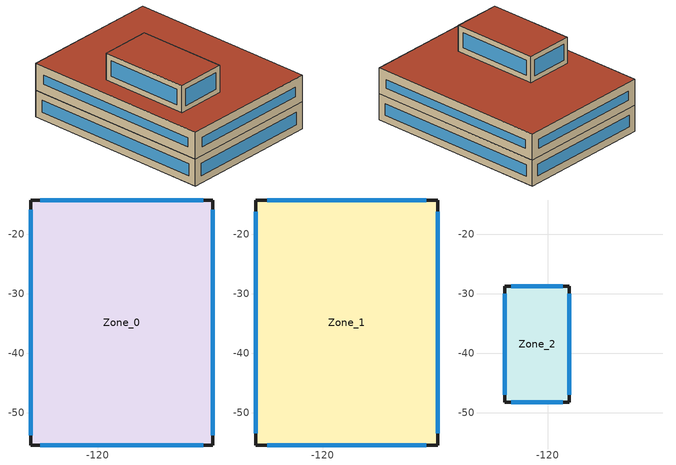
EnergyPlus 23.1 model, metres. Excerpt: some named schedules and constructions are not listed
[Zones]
Zone_0
 floor ground (Zone_0:f4UnderGroundSlabCF): -131.27,-55.39 -131.27,-14.26 -100.67,-14.26 -100.67,-55.39 z0
 wall outside (UVal_0.3_Mass): -131.27,-55.39 -100.67,-55.39 -100.67,-14.26 -131.27,-14.26 -131.27,-55.39 z0:5.9
 window (90.1-2019 Nonresidential CZ 0 Glazing (Operable)): -129.64,-55.39 -102.3,-55.39 / -102.3,-14.26 -129.64,-14.26 z1.63:4.27; -100.67,-53.73 -100.67,-15.93 / -131.27,-15.93 -131.27,-53.73 z1.67:4.23
Zone_1
 floor to Zone_0 (90.1-2019 Nonresidential CZ 7 Ground Wall (Mass)_FLIPPED): -131.27,-55.39 -131.27,-14.26 -100.67,-14.26 -100.67,-55.39 z5.9
 wall outside (UVal_0.3_Mass): -131.27,-55.39 -100.67,-55.39 -100.67,-14.26 -131.27,-14.26 -131.27,-55.39 z5.9:11.8
 window (90.1-2019 Nonresidential CZ 0 Glazing (Operable)): -129.33,-55.39 -102.6,-55.39 / -102.6,-14.26 -129.33,-14.26 z7.84:9.86; -100.67,-53.42 -100.67,-16.23 / -131.27,-16.23 -131.27,-53.42 z7.87:9.83
 roof outside (300mmInsulation 200mmConcrete): -131.27,-55.39 -100.67,-55.39 -100.67,-14.26 -131.27,-14.26 z11.8
Zone_2
 floor outside (90.1-2019 Nonresidential CZ 0 Exterior Floor (Mass)): -127.21,-48.25 -127.21,-28.77 -116.38,-28.77 -116.38,-48.25 z11.78
 wall outside (UVal_0.3_Mass): -127.21,-48.25 -116.38,-48.25 -116.38,-28.77 -127.21,-28.77 -127.21,-48.25 z11.78:17.68
 window (90.1-2019 Nonresidential CZ 0 Glazing (Operable)): -126.11,-48.25 -117.48,-48.25 / -117.48,-28.77 -126.11,-28.77 z12.88:16.58; -116.38,-46.99 -116.38,-30.03 / -127.21,-30.03 -127.21,-46.99 z13.03:16.42
 roof outside (300mmInsulation 200mmConcrete): -127.21,-48.25 -116.38,-48.25 -116.38,-28.77 -127.21,-28.77 z17.68
[Schedule:Week:Daily]
NatVentAvail_Zone_1_4: fd11865d-3bd8-435d-a2e8-1765500a9e45, 28a4f9f0-1a46-4b8b-93f2-b480c92e8ce4, a93661cd-2fb9-4109-b34b-4e3476c9e957, c38ea56b-9614-46f8-a831-a395b3b641b4, 1cfca8b5-4b6f-4b11-bb94-d61b9621b4e6, 3cd3f595-af17-4fff-b7c0-aa6d20c795ac, 28a4f9f0-1a46-4b8b-93f2-b480c92e8ce4, fd11865d-3bd8-435d-a2e8-1765500a9e45, fd11865d-3bd8-435d-a2e8-1765500a9e45, fd11865d-3bd8-435d-a2e8-1765500a9e45, fd11865d-3bd8-435d-a2e8-1765500a9e45, fd11865d-3bd8-435d-a2e8-1765500a9e45
NatVentAvail_Zone_1_5: 26272cb6-b92e-49cf-b601-bd978bf4ef41, 930b3a72-db9b-4187-9d96-273e8379e25d, 8c9c46fe-a944-44b5-8cf4-f0d4a688f55f, 78a19083-6528-4134-8cb5-9fe225b5cb5e, f9b64ed8-0625-40fc-9848-2d9d1a7965c4, da2365de-ac25-4610-ad2d-363e21e5944e, 22306fd6-067b-4ce5-81cc-308da46f5983, 26272cb6-b92e-49cf-b601-bd978bf4ef41, 26272cb6-b92e-49cf-b601-bd978bf4ef41, 26272cb6-b92e-49cf-b601-bd978bf4ef41, 26272cb6-b92e-49cf-b601-bd978bf4ef41, 26272cb6-b92e-49cf-b601-bd978bf4ef41
NatVentAvail_Zone_1_6: 72219151-b825-4d6e-954d-bab87f1d2791, 99ef524d-3116-4f7e-b5bb-eae5eb700e96, aa1fa943-50de-4bee-9900-74a190f37545, e1643da1-6339-42cd-9542-b456e367e570, d6855b95-5752-4c98-bf76-b9e285743da1, 88df2e80-26e2-4ece-be19-df9a0485588b, ad348314-7b37-48c9-9f8f-ea63ff8e2463, 72219151-b825-4d6e-954d-bab87f1d2791, 72219151-b825-4d6e-954d-bab87f1d2791, 72219151-b825-4d6e-954d-bab87f1d2791, 72219151-b825-4d6e-954d-bab87f1d2791, 72219151-b825-4d6e-954d-bab87f1d2791
NatVentAvail_Zone_1_7: d8090fb8-ed4d-4ea2-a88a-2f704fe30942, c091d457-b8c4-4777-b8c9-e8e83f65d128, 1150367a-0964-4e59-a8c6-212677fa9432, cab59c87-727b-498e-92eb-4029608cfb35, 7ff7d7dc-31ca-403b-b8ad-289c57969263, 45e3cbcd-74e0-42d1-a89e-bc3b0ca526df, ae287ab1-1b07-4477-8462-bfc35e070b72, d8090fb8-ed4d-4ea2-a88a-2f704fe30942, d8090fb8-ed4d-4ea2-a88a-2f704fe30942, d8090fb8-ed4d-4ea2-a88a-2f704fe30942, d8090fb8-ed4d-4ea2-a88a-2f704fe30942, d8090fb8-ed4d-4ea2-a88a-2f704fe30942
NatVentAvail_Zone_1_8: 0aa4b112-44f4-4402-b521-31d53ca4c713, d41e8dd4-479b-45fa-91c6-fc97e2ff72e5, 94618785-035b-4580-b83b-c8f620e86d04, e7e0bcba-396d-4172-bed3-16697098072e, 2c905cd3-57fb-46a7-becd-b306451857cb, 422b3f1f-f272-47a3-a1c2-f07d927a452d, fdfe3bb5-dc1a-4b44-8825-54417c492f0b, 0aa4b112-44f4-4402-b521-31d53ca4c713, 0aa4b112-44f4-4402-b521-31d53ca4c713, 0aa4b112-44f4-4402-b521-31d53ca4c713, 0aa4b112-44f4-4402-b521-31d53ca4c713, 0aa4b112-44f4-4402-b521-31d53ca4c713
NatVentAvail_Zone_1_9: 1b9a2857-6408-4877-95b7-7332a70a6fff, 50152fc7-ef26-40b6-b015-1b1fbc4474d8, fdfe3bb5-dc1a-4b44-8825-54417c492f0b, 8ac5fee9-bebf-498c-8734-b3ef9d6f21e3, 3881a801-078b-47e6-af9d-c018e1011a96, 5e9cdd01-3e24-4fff-98e0-4001c2b120e4, cadf75bc-5e1e-4821-bf72-eda6372c0148, 1b9a2857-6408-4877-95b7-7332a70a6fff, 1b9a2857-6408-4877-95b7-7332a70a6fff, 1b9a2857-6408-4877-95b7-7332a70a6fff, 1b9a2857-6408-4877-95b7-7332a70a6fff, 1b9a2857-6408-4877-95b7-7332a70a6fff
NatVentAvail_Zone_1_10: 77ec3876-5f7e-4c9f-992c-57ae622942e6, fdfe3bb5-dc1a-4b44-8825-54417c492f0b, 707ddbc9-ecb7-4398-a57b-69b0fd9a06f9, 46936a28-d4be-4e3b-8aeb-520ec4efbedf, 0dd83cc5-f28b-4a48-a5b4-4d160ed4950e, 5b6ff58f-a659-4e2e-8727-f0a7d36b6974, 655bb4be-d4d3-4e2d-8bd3-b5930c8269cc, 77ec3876-5f7e-4c9f-992c-57ae622942e6, 77ec3876-5f7e-4c9f-992c-57ae622942e6, 77ec3876-5f7e-4c9f-992c-57ae622942e6, 77ec3876-5f7e-4c9f-992c-57ae622942e6, 77ec3876-5f7e-4c9f-992c-57ae622942e6
NatVentAvail_Zone_1_11: fdfe3bb5-dc1a-4b44-8825-54417c492f0b, 140e242e-247f-4050-bcdf-6c9d35c78ceb, c43f71f5-2b0b-439d-81f1-5392abe32091, 99daba1e-3f47-4d51-92c9-0709ebb73de0, 74bf5e9a-6de6-4eb2-8d95-c846ea3ccd69, 501eb348-4b68-43c7-bbf1-88f98eb2e4ad, fafde313-996d-4899-a0b8-ac01f0689b15, fdfe3bb5-dc1a-4b44-8825-54417c492f0b, fdfe3bb5-dc1a-4b44-8825-54417c492f0b, fdfe3bb5-dc1a-4b44-8825-54417c492f0b, fdfe3bb5-dc1a-4b44-8825-54417c492f0b, fdfe3bb5-dc1a-4b44-8825-54417c492f0b
NatVentAvail_Zone_1_12: 739a0f0e-0a07-4fdf-bae4-e7a085031cc4, bd251663-89af-424b-817f-8b65bce695fc, 433de6a7-532c-46fe-a099-0efe166903a7, 2311ffb8-b6a7-43ed-a3c7-0a91d2522f9d, a155580d-1a65-464b-b359-0d2c9156671c, b15cc8b0-1042-44c2-98c5-21752bdd9a52, eddfedd0-e7df-4388-827a-f6db62b617ad, 739a0f0e-0a07-4fdf-bae4-e7a085031cc4, 739a0f0e-0a07-4fdf-bae4-e7a085031cc4, 739a0f0e-0a07-4fdf-bae4-e7a085031cc4, 739a0f0e-0a07-4fdf-bae4-e7a085031cc4, 739a0f0e-0a07-4fdf-bae4-e7a085031cc4
NatVentAvail_Zone_1_13: 8fed2db0-72e6-4196-a60b-a6faf7534cdc, 14ab5504-3521-42c0-b800-10e8d6a978c1, b15b9e5b-c408-4ca4-a09f-023ef3e3873d, 0acf7aff-46e9-421d-ac69-495532d668b1, f09adf37-c87b-4543-8971-ffc26cda7a7c, aefb3cfd-afcf-4610-a1da-87a282cf61f9, ad240fc7-ec23-4796-b96c-92ab35c55c3b, 8fed2db0-72e6-4196-a60b-a6faf7534cdc, 8fed2db0-72e6-4196-a60b-a6faf7534cdc, 8fed2db0-72e6-4196-a60b-a6faf7534cdc, 8fed2db0-72e6-4196-a60b-a6faf7534cdc, 8fed2db0-72e6-4196-a60b-a6faf7534cdc
NatVentAvail_Zone_1_14: 2c1f5bc4-ff56-46f7-aaec-b1930a1a1302, f5a1ae25-a6cd-446d-9c8e-ab741a6517ac, 79a6538a-d6a9-4b1e-a172-28cc7ddccee1, 211e06e7-bab1-42ec-9f05-e57bb3ae0e8b, dfb8ba9f-f857-4d43-b90b-1b0410e71099, 409542aa-078f-4698-b03e-a7c2a941f716, dad33c9e-87bb-406d-a47f-9cf60e2c9bc7, 2c1f5bc4-ff56-46f7-aaec-b1930a1a1302, 2c1f5bc4-ff56-46f7-aaec-b1930a1a1302, 2c1f5bc4-ff56-46f7-aaec-b1930a1a1302, 2c1f5bc4-ff56-46f7-aaec-b1930a1a1302, 2c1f5bc4-ff56-46f7-aaec-b1930a1a1302
NatVentAvail_Zone_1_15: 750ce495-7ba6-493e-b128-b239d0882e49, b0d0880a-204e-4d01-9d1a-2edcb38a165a, ca1c5ff5-e6f1-4e08-a3bf-17c43db2b16a, de66ae5e-a4f1-4ec9-9d99-ceea032d1810, 665b474c-6eff-4bdf-8a32-c407cc26469f, 959352f0-0c48-4df6-a542-9266a249704f, 14ce5d5e-9738-4ff0-8d56-cb438e4ee3ee, 750ce495-7ba6-493e-b128-b239d0882e49, 750ce495-7ba6-493e-b128-b239d0882e49, 750ce495-7ba6-493e-b128-b239d0882e49, 750ce495-7ba6-493e-b128-b239d0882e49, 750ce495-7ba6-493e-b128-b239d0882e49
NatVentAvail_Zone_1_16: 175a8ad4-ab4e-4f09-990a-02c41504aedb, e80c050e-ac7b-4b59-bdd6-bfc89fe4a0c4, d59d0736-1eb6-4b6f-baf1-e41337bdcd70, 58a638ff-2199-431e-b1f4-a5b7c4c56d35, 7f0f84ff-ee29-4b00-96d6-7a4739bed301, 68c5443c-88b9-4225-ae24-4ba7bd3c594d, c305bfb1-4e5e-4242-bfeb-81a7ff1c5c9f, 175a8ad4-ab4e-4f09-990a-02c41504aedb, 175a8ad4-ab4e-4f09-990a-02c41504aedb, 175a8ad4-ab4e-4f09-990a-02c41504aedb, 175a8ad4-ab4e-4f09-990a-02c41504aedb, 175a8ad4-ab4e-4f09-990a-02c41504aedb
NatVentAvail_Zone_1_17: 2eeee57a-821f-4674-8cea-324bd3561f75, 0bd81a60-881f-435b-943c-8f36a824886e, dc73a2a7-88e8-4255-8762-1d32c4e47d95, c84a2c73-4b3c-427b-9f45-7df8d5e3218a, 53008e8c-420d-4cff-a511-e875d578b22e, c0a26595-bfb1-4bba-b1a9-e92aaa2a54aa, 7f892ebf-b364-4e11-bc45-5dc0e9f2d281, 2eeee57a-821f-4674-8cea-324bd3561f75, 2eeee57a-821f-4674-8cea-324bd3561f75, 2eeee57a-821f-4674-8cea-324bd3561f75, 2eeee57a-821f-4674-8cea-324bd3561f75, 2eeee57a-821f-4674-8cea-324bd3561f75
NatVentAvail_Zone_1_18: adf0ea68-1fe0-40b6-b02a-0646490f8d51, 7d0c53df-f359-4226-bf55-90073e862a74, 71bca752-b5bd-41be-a224-f041031b5a04, adf0ea68-1fe0-40b6-b02a-0646490f8d51, 17f45409-f51f-4c05-bc37-72dd31d199bc, a6294301-5ef2-448e-8baa-702f0b5b0c0f, b31f20b1-bf4d-47d1-abbe-4dbf4e4e7cae, adf0ea68-1fe0-40b6-b02a-0646490f8d51, adf0ea68-1fe0-40b6-b02a-0646490f8d51, adf0ea68-1fe0-40b6-b02a-0646490f8d51, adf0ea68-1fe0-40b6-b02a-0646490f8d51, adf0ea68-1fe0-40b6-b02a-0646490f8d51
NatVentAvail_Zone_1_19: ec5a9d84-22dc-4729-ba4a-546c841f9d1d, bedea2b9-4209-4331-a780-bbec2d852dd7, 39b12f8c-06d8-4b23-98fa-dd0b971478c4, 57a01d29-7ec0-46e9-abf6-65b0551314f8, d4e81098-cd90-4b4b-8efb-8b667c2101b4, 2c7f8e1f-f3ca-4915-9615-3a176440aeb9, 4b591fa8-b4f0-4e4b-aed7-1891aff1be53, ec5a9d84-22dc-4729-ba4a-546c841f9d1d, ec5a9d84-22dc-4729-ba4a-546c841f9d1d, ec5a9d84-22dc-4729-ba4a-546c841f9d1d, ec5a9d84-22dc-4729-ba4a-546c841f9d1d, ec5a9d84-22dc-4729-ba4a-546c841f9d1d
NatVentAvail_Zone_1_20: 8c66ab04-38de-49d5-b32a-b0f516d11ec4, 6a1ab14f-c6ac-4515-a362-3ec01c903c70, ec5a9d84-22dc-4729-ba4a-546c841f9d1d, a85edbce-b57e-49ac-946e-cfb83b9d1782, cd01a7e9-d252-4694-b3a0-a0f294405f7d, 6b153cf5-83c8-4d86-bdd7-0b2458b562e6, 4de6c7c6-929d-4644-a737-7e4757b3da78, 8c66ab04-38de-49d5-b32a-b0f516d11ec4, 8c66ab04-38de-49d5-b32a-b0f516d11ec4, 8c66ab04-38de-49d5-b32a-b0f516d11ec4, 8c66ab04-38de-49d5-b32a-b0f516d11ec4, 8c66ab04-38de-49d5-b32a-b0f516d11ec4
NatVentAvail_Zone_1_21: 6aa6c393-c556-489a-917d-f071bd442f21, 930b3a72-db9b-4187-9d96-273e8379e25d, cd84dbed-5820-4e7d-a4f2-b1b7b9778247, 11dec695-e3c5-4b1f-96db-152446afe2bf, 5722be8f-b1a0-4947-8b47-c7ecd29467b7, caf0d90a-19c1-43b3-bdce-8432369d0de0, 06ce1647-98a7-4a05-bdf3-cd7616771fe5, 6aa6c393-c556-489a-917d-f071bd442f21, 6aa6c393-c556-489a-917d-f071bd442f21, 6aa6c393-c556-489a-917d-f071bd442f21, 6aa6c393-c556-489a-917d-f071bd442f21, 6aa6c393-c556-489a-917d-f071bd442f21
NatVentAvail_Zone_1_22: f3573e00-b7b1-4a0e-abb1-0abab38ea9bb, bea0bc08-a0aa-4159-84d6-dc26db57d8a6, 3c59d7c4-cafa-43bd-9c3f-420fc6cf1135, f5406342-af41-4d45-9438-5bc75e8e4b5b, e298d886-7cd4-475e-8bd3-3053b9990664, b96fcbff-e955-43cd-8232-d92e005b36bb, 957d022a-34fe-4b99-aaaf-f2b75f398b57, f3573e00-b7b1-4a0e-abb1-0abab38ea9bb, f3573e00-b7b1-4a0e-abb1-0abab38ea9bb, f3573e00-b7b1-4a0e-abb1-0abab38ea9bb, f3573e00-b7b1-4a0e-abb1-0abab38ea9bb, f3573e00-b7b1-4a0e-abb1-0abab38ea9bb
NatVentAvail_Zone_1_23: 2cd9741b-1c92-4ded-a0b0-4c1e3a50ed3e, 73206f38-cba1-4db3-8903-82cc03bc7275, 76538a91-5208-490c-941e-ccdf4f09f1fc, f42815c8-42ff-40a9-8c19-e38df3af5602, 7d1e77da-6084-42d6-bb9b-cde1a68a8c17, 86417037-3baa-4171-af9a-a6b42b150d6b, 80d850e3-2d05-45c2-a519-0377539a8f7a, 2cd9741b-1c92-4ded-a0b0-4c1e3a50ed3e, 2cd9741b-1c92-4ded-a0b0-4c1e3a50ed3e, 2cd9741b-1c92-4ded-a0b0-4c1e3a50ed3e, 2cd9741b-1c92-4ded-a0b0-4c1e3a50ed3e, 2cd9741b-1c92-4ded-a0b0-4c1e3a50ed3e
NatVentAvail_Zone_1_24: 0c03d4bb-49a5-4787-b091-85716d920c7a, 105513e6-4ecc-41b0-8701-1f1e66ccc285, e8d0c853-3528-4e39-8afc-8e2b6a803468, 287db50c-4448-4051-8eee-ddf4d9b85055, 1290180f-3809-4322-8272-5cff9d38302a, 05f9e62d-7413-45ea-9203-469204133e48, fcb87476-9511-4b4c-82ba-c9b874999348, 0c03d4bb-49a5-4787-b091-85716d920c7a, 0c03d4bb-49a5-4787-b091-85716d920c7a, 0c03d4bb-49a5-4787-b091-85716d920c7a, 0c03d4bb-49a5-4787-b091-85716d920c7a, 0c03d4bb-49a5-4787-b091-85716d920c7a
NatVentAvail_Zone_1_25: 8bb3f926-f41e-42ef-9b2b-b115e9602007, d9f8f639-96ac-4109-ab73-46c0058151ff, 3bf19444-bf35-4943-b945-eb313adc2cfa, bf946ff2-f61f-4ed1-a465-58ce59786e9b, e52c02ad-40f8-474b-8f86-2f66b9b97e22, 9a24be67-642a-4f72-ab8a-b798d95a50f2, c04b639b-916f-434e-a0cd-218a2715a136, 8bb3f926-f41e-42ef-9b2b-b115e9602007, 8bb3f926-f41e-42ef-9b2b-b115e9602007, 8bb3f926-f41e-42ef-9b2b-b115e9602007, 8bb3f926-f41e-42ef-9b2b-b115e9602007, 8bb3f926-f41e-42ef-9b2b-b115e9602007
NatVentAvail_Zone_1_26: 27e42536-e8bf-4553-b179-1d356ac48815, b6254acb-87ca-4cfb-81b5-666436e25e59, 8389a7cf-bb97-4ee8-9cc6-887c3cfe5d10, 3af1d816-1b85-4a01-a004-e42aa0eb2a92, 1a1ee9d8-823e-4405-9530-9b8042dbe5b5, d8598918-33ee-4826-a0f9-990bda03ae2a, 26f43891-f8d5-4642-876f-b62519917ff8, 27e42536-e8bf-4553-b179-1d356ac48815, 27e42536-e8bf-4553-b179-1d356ac48815, 27e42536-e8bf-4553-b179-1d356ac48815, 27e42536-e8bf-4553-b179-1d356ac48815, 27e42536-e8bf-4553-b179-1d356ac48815
NatVentAvail_Zone_1_27: 8206d67a-d820-41cc-861f-78a64728e9b6, 5cd01255-59b3-42ab-90a2-06f3fad4101d, 424884f4-0da5-4c89-901c-cd438c60eb7a, 65c067e5-538a-43a3-9c5a-fff132feebc3, 8207e3ea-7531-41ee-b9c0-f411d5245055, 999922b1-d7b1-43f9-80b6-91c2e52dfa7c, 3ba986d6-e553-4c42-8813-593458efe602, 8206d67a-d820-41cc-861f-78a64728e9b6, 8206d67a-d820-41cc-861f-78a64728e9b6, 8206d67a-d820-41cc-861f-78a64728e9b6, 8206d67a-d820-41cc-861f-78a64728e9b6, 8206d67a-d820-41cc-861f-78a64728e9b6
NatVentAvail_Zone_1_28: 45251482-e499-4eb3-8d2a-b8eb27659acb, e7c16435-c6fb-4db3-aa00-9087133b6847, 20174767-5d44-49a4-85f6-b8d606908098, fe0703c2-fa22-4e85-92e3-74abe905ee71, c84a2c73-4b3c-427b-9f45-7df8d5e3218a, d436e9a3-5222-41f2-8e8d-82ba6a12d3b1, 6aa6c393-c556-489a-917d-f071bd442f21, 45251482-e499-4eb3-8d2a-b8eb27659acb, 45251482-e499-4eb3-8d2a-b8eb27659acb, 45251482-e499-4eb3-8d2a-b8eb27659acb, 45251482-e499-4eb3-8d2a-b8eb27659acb, 45251482-e499-4eb3-8d2a-b8eb27659acb
NatVentAvail_Zone_1_29: 42489cdc-61b1-4c73-b505-7955188f8713, 08ab11c4-ff6b-4aa7-8c63-35c54f9bb1c8, c9a3bbf3-9692-4986-b150-1f6a598c72d8, 8854c225-8ee7-4542-830e-19421fbea7eb, c84a2c73-4b3c-427b-9f45-7df8d5e3218a, c84a2c73-4b3c-427b-9f45-7df8d5e3218a, b41befa6-faca-4ff4-b7a9-434f80b9a974, 42489cdc-61b1-4c73-b505-7955188f8713, 42489cdc-61b1-4c73-b505-7955188f8713, 42489cdc-61b1-4c73-b505-7955188f8713, 42489cdc-61b1-4c73-b505-7955188f8713, 42489cdc-61b1-4c73-b505-7955188f8713
NatVentAvail_Zone_1_30: 1528cdfc-3fb0-48da-a2ec-8714fabe377e, fdfe3bb5-dc1a-4b44-8825-54417c492f0b, cebc56a7-b00f-4797-970d-30886c22cdbd, 42e0b114-cb53-4336-87a0-be8ba13d06e2, b2a60c71-2c76-45f2-8566-a50043f94776, 6da6bae9-3240-4bf1-9cc8-6a0eb22a9c8f, ebdba351-fbcf-412d-94d0-995647101427, 1528cdfc-3fb0-48da-a2ec-8714fabe377e, 1528cdfc-3fb0-48da-a2ec-8714fabe377e, 1528cdfc-3fb0-48da-a2ec-8714fabe377e, 1528cdfc-3fb0-48da-a2ec-8714fabe377e, 1528cdfc-3fb0-48da-a2ec-8714fabe377e
NatVentAvail_Zone_1_31: 8c5e05b6-2db2-41f5-b2cf-b9abcbca0cde, a85edbce-b57e-49ac-946e-cfb83b9d1782, c9a3bbf3-9692-4986-b150-1f6a598c72d8, e37b9842-f47f-4b5b-9ab5-e004933dd825, 34432daa-00db-49af-8f59-677cb036495d, e9538676-2409-4530-ac58-9b3b1bf379e5, b9fb8b20-264a-41c9-9dbf-d00ea3b6b8ef, 8c5e05b6-2db2-41f5-b2cf-b9abcbca0cde, 8c5e05b6-2db2-41f5-b2cf-b9abcbca0cde, 8c5e05b6-2db2-41f5-b2cf-b9abcbca0cde, 8c5e05b6-2db2-41f5-b2cf-b9abcbca0cde, 8c5e05b6-2db2-41f5-b2cf-b9abcbca0cde
NatVentAvail_Zone_1_32: 326e3bc4-31c8-4e92-838a-bc8982a1d38c, 00a4d1ab-bb3f-41c1-a888-50df0c7a75cb, b728249f-44c5-43f1-99d2-fa8eb4dbe354, f58a78dd-bd7c-431e-a2e7-6e059308aba8, c3c65826-c3a6-4c76-b642-8adc06a0093a, a966c55e-69fd-489c-a45b-9c05ce3087e4, e2eaed4c-f07d-4708-b2bd-77a0c06dfb66, 326e3bc4-31c8-4e92-838a-bc8982a1d38c, 326e3bc4-31c8-4e92-838a-bc8982a1d38c, 326e3bc4-31c8-4e92-838a-bc8982a1d38c, 326e3bc4-31c8-4e92-838a-bc8982a1d38c, 326e3bc4-31c8-4e92-838a-bc8982a1d38c
NatVentAvail_Zone_1_33: a394ffc5-d71d-4750-8eda-1029abf54a14, a40c4528-10ad-4faa-9c3d-69e5a6f7cefd, 3d81ad17-9d5f-4486-a269-e5be82f78b94, 7ac3549b-b828-4024-be7d-fdd90ab64a0e, 3f283a6b-1f51-4957-8bbc-26dfd2cd4eed, cd84dbed-5820-4e7d-a4f2-b1b7b9778247, 089b9107-65b7-4db5-97d9-5274e9e0763c, a394ffc5-d71d-4750-8eda-1029abf54a14, a394ffc5-d71d-4750-8eda-1029abf54a14, a394ffc5-d71d-4750-8eda-1029abf54a14, a394ffc5-d71d-4750-8eda-1029abf54a14, a394ffc5-d71d-4750-8eda-1029abf54a14
NatVentAvail_Zone_1_34: 129a7e93-e8a9-4616-9d90-a12a896845af, f1a3f8e9-bfe3-4650-8e59-c7add071a8f0, 93936010-8b4b-495c-8309-385cff577038, 91dc8c6e-c164-40ac-ad58-9e8f4ebbac9c, f82ff616-478c-4ef9-aa40-c8b7441ed1b5, e84f15f5-0895-4360-8e5a-ce0caf000880, e8a0f472-cf37-4469-884f-9b5b3f1dae4f, 129a7e93-e8a9-4616-9d90-a12a896845af, 129a7e93-e8a9-4616-9d90-a12a896845af, 129a7e93-e8a9-4616-9d90-a12a896845af, 129a7e93-e8a9-4616-9d90-a12a896845af, 129a7e93-e8a9-4616-9d90-a12a896845af
NatVentAvail_Zone_1_35: 15b4ff7b-5182-4d81-a624-dcc10afbecf3, 4f4447f8-bb06-4d04-9bf4-389202a99d94, f3a928cd-ade2-40aa-84a5-95182f8aa719, 3aeaed50-3921-45ca-8dea-cf9766750735, ad348314-7b37-48c9-9f8f-ea63ff8e2463, 3ddce3f6-5234-494a-ba12-7f44bc7f1f60, 04518daf-b8d8-4089-998a-7593dcee51ef, 15b4ff7b-5182-4d81-a624-dcc10afbecf3, 15b4ff7b-5182-4d81-a624-dcc10afbecf3, 15b4ff7b-5182-4d81-a624-dcc10afbecf3, 15b4ff7b-5182-4d81-a624-dcc10afbecf3, 15b4ff7b-5182-4d81-a624-dcc10afbecf3
NatVentAvail_Zone_1_36: a98ea81b-b5f2-422f-abcd-4934e1dc9449, 8c66ab04-38de-49d5-b32a-b0f516d11ec4, e9de39fb-6020-4380-a6da-914141cb4704, 79ac3995-8ce8-42a7-9051-c0dc7d704fa6, a5449f73-07cc-4e9f-a250-9257fc5c7489, 84150786-fa60-4c80-bc35-7c92f450e1e6, 3bf19444-bf35-4943-b945-eb313adc2cfa, a98ea81b-b5f2-422f-abcd-4934e1dc9449, a98ea81b-b5f2-422f-abcd-4934e1dc9449, a98ea81b-b5f2-422f-abcd-4934e1dc9449, a98ea81b-b5f2-422f-abcd-4934e1dc9449, a98ea81b-b5f2-422f-abcd-4934e1dc9449
NatVentAvail_Zone_1_37: c84a2c73-4b3c-427b-9f45-7df8d5e3218a, d9d12ba2-48cd-4e7a-b1c8-6d91d1cb79a4, bb71c8ec-d513-48cd-a012-66e26a8a5fd8, e4ac20c9-35d4-41bf-ae5b-161e4ccf2caf, f8a994e5-6ae5-4b16-8776-3c10ae5f7edf, f9842eb4-651b-44ed-9ee6-808ccb286d11, 2aa41419-abd8-446d-b711-f920762bb92f, c84a2c73-4b3c-427b-9f45-7df8d5e3218a, c84a2c73-4b3c-427b-9f45-7df8d5e3218a, c84a2c73-4b3c-427b-9f45-7df8d5e3218a, c84a2c73-4b3c-427b-9f45-7df8d5e3218a, c84a2c73-4b3c-427b-9f45-7df8d5e3218a
NatVentAvail_Zone_1_38: 026b4c94-c871-4b5b-b521-0c9c624762d5, cec3993b-f3a8-4a9c-ac71-ccbcd56f0621, a98ea81b-b5f2-422f-abcd-4934e1dc9449, 7796d667-4622-478c-8310-5d088061ed39, 97f76d8a-a1dc-4c1e-afd4-0d14f26a2156, 87a59c43-e69f-453e-ba5e-46330efb1140, f4949ea9-f47f-4409-9b9e-2523acc31363, 026b4c94-c871-4b5b-b521-0c9c624762d5, 026b4c94-c871-4b5b-b521-0c9c624762d5, 026b4c94-c871-4b5b-b521-0c9c624762d5, 026b4c94-c871-4b5b-b521-0c9c624762d5, 026b4c94-c871-4b5b-b521-0c9c624762d5
NatVentAvail_Zone_1_39: 416d1bf5-da15-43da-82be-86d96d6ffc3b, f57f19a4-11f5-4dff-bc2d-d5d8245dfbcf, ed941ec4-78b8-4e3a-9f3f-40eaead15442, af48c632-841d-436b-a541-42c6b0da4720, aed27fd6-8dcc-40e0-b2f6-6f4fba731678, 66303d39-94ca-4f5e-9d20-b21c89c0b251, c84a2c73-4b3c-427b-9f45-7df8d5e3218a, 416d1bf5-da15-43da-82be-86d96d6ffc3b, 416d1bf5-da15-43da-82be-86d96d6ffc3b, 416d1bf5-da15-43da-82be-86d96d6ffc3b, 416d1bf5-da15-43da-82be-86d96d6ffc3b, 416d1bf5-da15-43da-82be-86d96d6ffc3b
NatVentAvail_Zone_1_40: 8854c225-8ee7-4542-830e-19421fbea7eb, 0eec9946-4a36-42dc-8d06-a290d5cd495c, da1e38e5-05a4-4ed3-9c9f-50a24da46c2a, 76932826-31aa-4b77-ad11-7bab3b3626c5, c0886d62-2277-41f5-9c53-30b10f55eac4, 4052a1a3-441e-456d-94d5-358ca57b3a2c, c781336c-fbf3-4182-874d-6ffa973dd4a8, 8854c225-8ee7-4542-830e-19421fbea7eb, 8854c225-8ee7-4542-830e-19421fbea7eb, 8854c225-8ee7-4542-830e-19421fbea7eb, 8854c225-8ee7-4542-830e-19421fbea7eb, 8854c225-8ee7-4542-830e-19421fbea7eb
NatVentAvail_Zone_1_41: ba032413-576b-4f19-b062-e3e2b3f4b863, 6151943d-f729-4ec3-b622-3fa1d8c7a940, 39786cb5-df4a-4d87-9c93-7ae5c1a2a275, dc1088bf-996a-4ebc-b98a-2a0bc162753d, 38cb8443-83c2-4b70-beae-270821aacb5b, 0ac90173-f614-4d62-9408-18883e253aa8, d69ca37e-cf67-4a41-8c74-c1b038ca5735, ba032413-576b-4f19-b062-e3e2b3f4b863, ba032413-576b-4f19-b062-e3e2b3f4b863, ba032413-576b-4f19-b062-e3e2b3f4b863, ba032413-576b-4f19-b062-e3e2b3f4b863, ba032413-576b-4f19-b062-e3e2b3f4b863
NatVentAvail_Zone_1_42: fc971f5b-7a59-4308-8395-f8ac15bc2aab, bbab8113-02b5-4205-a671-219470e94065, 0875fb72-6b24-444a-a5fd-25c00f521c1c, e210429d-a0e1-4154-a4d7-1bf22a269616, b42a19e1-9ac9-4083-902b-96abaaac1697, 84417b64-49a4-4a78-b463-b8ddcd10d1b0, e06b6c21-d3b5-4f2c-9f44-c2b31e6600ed, fc971f5b-7a59-4308-8395-f8ac15bc2aab, fc971f5b-7a59-4308-8395-f8ac15bc2aab, fc971f5b-7a59-4308-8395-f8ac15bc2aab, fc971f5b-7a59-4308-8395-f8ac15bc2aab, fc971f5b-7a59-4308-8395-f8ac15bc2aab
NatVentAvail_Zone_1_43: b65ed225-06b0-4080-9ff6-cd8f8c6b45aa, aec09403-c6b4-45d2-83f0-8c75e7de1d0c, 0b95ca29-6c42-4cf1-b0b4-6a8ecf212185, 49ce9e66-c41c-45a9-8f6d-82ccabf2b18c, fa92baad-4d1f-44bb-b7e8-b435ccaa5c98, 0df5d9cf-5a35-4345-8ac3-e7c54b799d0e, 60f74830-6b4d-4c3c-9278-9a8e8c2d56a2, b65ed225-06b0-4080-9ff6-cd8f8c6b45aa, b65ed225-06b0-4080-9ff6-cd8f8c6b45aa, b65ed225-06b0-4080-9ff6-cd8f8c6b45aa, b65ed225-06b0-4080-9ff6-cd8f8c6b45aa, b65ed225-06b0-4080-9ff6-cd8f8c6b45aa
NatVentAvail_Zone_1_44: f9008e49-5c43-4e11-b1af-9039a3d9bff8, 392b1939-9422-4c47-8f75-42edc72cba52, 6b7b6639-9778-42c3-98e3-bc1bde58ccad, 91c3f068-5d85-47b9-974b-b1eae137e925, ff4dc926-82e7-46ed-aff5-2c09c8f4cfc1, e5ae1d2d-75ee-4a41-bd8a-9c41cb804bba, 563c0376-d90a-4284-8b52-c0b3a279a0a0, f9008e49-5c43-4e11-b1af-9039a3d9bff8, f9008e49-5c43-4e11-b1af-9039a3d9bff8, f9008e49-5c43-4e11-b1af-9039a3d9bff8, f9008e49-5c43-4e11-b1af-9039a3d9bff8, f9008e49-5c43-4e11-b1af-9039a3d9bff8
NatVentAvail_Zone_1_45: c6fa2b96-fca1-4737-bf0c-1c81e0a22b0a, fdfe3bb5-dc1a-4b44-8825-54417c492f0b, 878918ea-52da-4186-b347-4217c312f03d, beac09b3-5fb4-44c4-b312-7f4da48ffe23, ed941ec4-78b8-4e3a-9f3f-40eaead15442, f018e81c-cede-48b2-ac00-7b588a80b671, c6fa2b96-fca1-4737-bf0c-1c81e0a22b0a, c6fa2b96-fca1-4737-bf0c-1c81e0a22b0a, c6fa2b96-fca1-4737-bf0c-1c81e0a22b0a, c6fa2b96-fca1-4737-bf0c-1c81e0a22b0a, c6fa2b96-fca1-4737-bf0c-1c81e0a22b0a, c6fa2b96-fca1-4737-bf0c-1c81e0a22b0a
NatVentAvail_Zone_1_46: 6f7b1362-7721-4f12-8222-ce4bcaee18b7, bbab8113-02b5-4205-a671-219470e94065, 27862c0d-61ba-437e-8866-fb07d763a975, 890054fa-2fa4-4a74-8eb6-f0574dabe11e, 7d1e5973-b016-4fcf-8d5b-3f7e38e95fb8, c3d625ea-4925-42ed-9da0-9c7e636cbba2, 4ff2af4e-98aa-4c99-825d-c45fe779f994, 6f7b1362-7721-4f12-8222-ce4bcaee18b7, 6f7b1362-7721-4f12-8222-ce4bcaee18b7, 6f7b1362-7721-4f12-8222-ce4bcaee18b7, 6f7b1362-7721-4f12-8222-ce4bcaee18b7, 6f7b1362-7721-4f12-8222-ce4bcaee18b7
NatVentAvail_Zone_1_47: 84e87d7d-64ae-4383-8bf1-53adfdaf5ac0, 7943290a-5730-4683-8626-9c2a373919d6, b8737be0-e8a1-4682-aaa7-4e209582ae5f, 84a9d3f8-5d0b-43eb-acf1-8acbcef30d71, 805d4b4f-ed60-4584-b4a8-43c178bbddf2, ec896340-f229-45e3-a707-b7f2f3047721, 716bd24a-7a3a-498d-b430-7044d94219c6, 84e87d7d-64ae-4383-8bf1-53adfdaf5ac0, 84e87d7d-64ae-4383-8bf1-53adfdaf5ac0, 84e87d7d-64ae-4383-8bf1-53adfdaf5ac0, 84e87d7d-64ae-4383-8bf1-53adfdaf5ac0, 84e87d7d-64ae-4383-8bf1-53adfdaf5ac0
NatVentAvail_Zone_1_48: 81c6f6dc-fc3e-4401-9df6-aa2ca6c12f79, 77064369-4389-4cbc-a165-c3595ec989e0, 47697ced-cd04-4951-bb3d-a1271b7afdd0, e39b525b-9491-41a8-8bfd-ddab6e12a079, 1f68a2ed-7266-49bc-8edf-9bde78c57c88, 84e6972c-5a1c-46b8-92d0-c44be3c63809, 0846e2b2-9044-40df-a9dc-77ce26dee47a, 81c6f6dc-fc3e-4401-9df6-aa2ca6c12f79, 81c6f6dc-fc3e-4401-9df6-aa2ca6c12f79, 81c6f6dc-fc3e-4401-9df6-aa2ca6c12f79, 81c6f6dc-fc3e-4401-9df6-aa2ca6c12f79, 81c6f6dc-fc3e-4401-9df6-aa2ca6c12f79
NatVentAvail_Zone_1_49: 2127e6fb-605d-43ea-9995-429a7512b61f, f269ff6c-4919-43a3-bb00-58ff157b3a2e, 6011bab5-2d8f-4f0a-a7c7-5899c26840f0, dfe884b1-0f41-442a-a4f4-031d781ee83c, 6b1b3de1-843e-47f6-987a-ae8605c9379e, a91c7b4d-f04c-4fc3-b6b6-9c1c279818fa, 811e9f4e-2637-4aba-aeda-1ccffa9d59be, 2127e6fb-605d-43ea-9995-429a7512b61f, 2127e6fb-605d-43ea-9995-429a7512b61f, 2127e6fb-605d-43ea-9995-429a7512b61f, 2127e6fb-605d-43ea-9995-429a7512b61f, 2127e6fb-605d-43ea-9995-429a7512b61f
NatVentAvail_Zone_1_50: b3d65f90-048a-4cf2-8639-38308814b226, da1e38e5-05a4-4ed3-9c9f-50a24da46c2a, 75778cce-d278-4734-a1c9-f1976d0cbadb, 92df1541-fd8f-4983-85e0-44cf7e366a79, f9b6b3d9-c9ff-4553-9c1b-60ffbe90a403, c9d03588-28be-4597-a4b1-7a8cfab71a33, b94a8eee-2ca3-4e88-a101-ed1addb852a6, b3d65f90-048a-4cf2-8639-38308814b226, b3d65f90-048a-4cf2-8639-38308814b226, b3d65f90-048a-4cf2-8639-38308814b226, b3d65f90-048a-4cf2-8639-38308814b226, b3d65f90-048a-4cf2-8639-38308814b226
NatVentAvail_Zone_1_51: 1bc0d2d5-8b37-4f04-a4db-ec4ea93b7c7a, ae399af4-9a45-4f7e-9f06-719e42986182, f3ddc6ab-9974-4662-8b47-f4af024ffc41, 0c43d149-c576-46af-8e61-198be27771bd, 9924d407-dc6b-4a6d-a30f-46534ba625cf, c77c6e2a-226c-4630-9367-d59dbb0a419f, e9538676-2409-4530-ac58-9b3b1bf379e5, 1bc0d2d5-8b37-4f04-a4db-ec4ea93b7c7a, 1bc0d2d5-8b37-4f04-a4db-ec4ea93b7c7a, 1bc0d2d5-8b37-4f04-a4db-ec4ea93b7c7a, 1bc0d2d5-8b37-4f04-a4db-ec4ea93b7c7a, 1bc0d2d5-8b37-4f04-a4db-ec4ea93b7c7a
NatVentAvail_Zone_1_52: 8fdab9f6-9f97-4758-b5fc-cd01b170b306, 8fdab9f6-9f97-4758-b5fc-cd01b170b306, 8fdab9f6-9f97-4758-b5fc-cd01b170b306, 8fdab9f6-9f97-4758-b5fc-cd01b170b306, 8fdab9f6-9f97-4758-b5fc-cd01b170b306, 8fdab9f6-9f97-4758-b5fc-cd01b170b306, 8fdab9f6-9f97-4758-b5fc-cd01b170b306, 8fdab9f6-9f97-4758-b5fc-cd01b170b306, 8fdab9f6-9f97-4758-b5fc-cd01b170b306, 8fdab9f6-9f97-4758-b5fc-cd01b170b306, 8fdab9f6-9f97-4758-b5fc-cd01b170b306, 8fdab9f6-9f97-4758-b5fc-cd01b170b306
CoolAvail_Zone_0_0: c5f46469-388b-4a0c-867c-6ab3a84bd101, 1b05a77b-c35b-429e-8b2c-096e0ece7524, 207b7ced-fc6d-4598-86ee-18dfbac0039d, d511fef7-3ef2-4fd6-9073-49ab3e829809, 92bbf4eb-31ea-4eae-8ff0-3b3d0ef2ade3, dd4f0276-ccf0-4527-b86c-7d5c7ed91139, 50945c8d-0824-4d31-aca8-38afefd14d0d, c5f46469-388b-4a0c-867c-6ab3a84bd101, c5f46469-388b-4a0c-867c-6ab3a84bd101, c5f46469-388b-4a0c-867c-6ab3a84bd101, c5f46469-388b-4a0c-867c-6ab3a84bd101, c5f46469-388b-4a0c-867c-6ab3a84bd101
CoolAvail_Zone_0_1: df034a6a-030c-414e-8a83-d469d471003c, 11d17756-cb94-46e7-b57d-172ba9a38e16, 4d9695ab-b4d0-4668-9220-da5e2d59ed34, 90cfd2ae-aa1a-413c-8714-34cedc8c192b, 9df7d4e3-4b0a-4a54-b23d-da0e6696a6ab, 914e1387-1712-48f3-a988-04061c6cbdc6, 0330162a-2a29-44b1-8e6c-064ecc00e450, df034a6a-030c-414e-8a83-d469d471003c, df034a6a-030c-414e-8a83-d469d471003c, df034a6a-030c-414e-8a83-d469d471003c, df034a6a-030c-414e-8a83-d469d471003c, df034a6a-030c-414e-8a83-d469d471003c
CoolAvail_Zone_0_2: ef27ffb8-8075-45e1-ba35-547975eb82f7, 92218abf-51a5-4322-bf50-559bb66c08a8, 9df7d4e3-4b0a-4a54-b23d-da0e6696a6ab, bcf70c7f-b8f2-4414-9ed0-dbf84b408520, 1b05a77b-c35b-429e-8b2c-096e0ece7524, 7169d73c-2d01-4536-9a9f-343f4c30f6f1, 8d0eb584-25e5-48be-8bc7-12d34ebfe056, ef27ffb8-8075-45e1-ba35-547975eb82f7, ef27ffb8-8075-45e1-ba35-547975eb82f7, ef27ffb8-8075-45e1-ba35-547975eb82f7, ef27ffb8-8075-45e1-ba35-547975eb82f7, ef27ffb8-8075-45e1-ba35-547975eb82f7
CoolAvail_Zone_0_3: 286fb5eb-6416-4669-9926-2c5ef5f25998, 957d022a-34fe-4b99-aaaf-f2b75f398b57, a417e3c5-a7d3-4908-b522-d3fc5411e8e8, ba84094e-3daa-4316-a6ba-a89697170b57, 605784d2-0f80-4528-aa79-e838923f7a8c, c5f46469-388b-4a0c-867c-6ab3a84bd101, 67b7e7d3-46ce-4771-9de7-cdf0e2c5bdfc, 286fb5eb-6416-4669-9926-2c5ef5f25998, 286fb5eb-6416-4669-9926-2c5ef5f25998, 286fb5eb-6416-4669-9926-2c5ef5f25998, 286fb5eb-6416-4669-9926-2c5ef5f25998, 286fb5eb-6416-4669-9926-2c5ef5f25998
CoolAvail_Zone_0_4: 3af42662-9273-462e-ae3d-8332e4211294, 8b2dbdc1-c3ea-415f-8fe4-fa46f97e7dfe, d994baa6-1d69-4e89-8837-4580694d13b3, 960edac6-af8b-460f-936e-e4f8da48ce9c, 497bbc3f-2315-40aa-a822-2593f76cddb0, c76e471b-fff7-4887-a1f5-04691600ad8a, 8b2dbdc1-c3ea-415f-8fe4-fa46f97e7dfe, 3af42662-9273-462e-ae3d-8332e4211294, 3af42662-9273-462e-ae3d-8332e4211294, 3af42662-9273-462e-ae3d-8332e4211294, 3af42662-9273-462e-ae3d-8332e4211294, 3af42662-9273-462e-ae3d-8332e4211294
CoolAvail_Zone_0_5: ea0ad6ae-221a-40a6-bc16-5b6ba16af3f3, 37345aa6-6f7e-4948-9f16-a635bebd0fdf, 1289cd3a-cbfa-4767-acd9-9ee740860c60, 22388866-06ae-4659-a8eb-e73712f8fd53, 2d3033b1-044b-47ed-8206-d0e810b7af5b, e9bd69b0-77ac-4df9-9088-5940a059a467, 7c8bceca-ad26-4080-861b-06e4338bde22, ea0ad6ae-221a-40a6-bc16-5b6ba16af3f3, ea0ad6ae-221a-40a6-bc16-5b6ba16af3f3, ea0ad6ae-221a-40a6-bc16-5b6ba16af3f3, ea0ad6ae-221a-40a6-bc16-5b6ba16af3f3, ea0ad6ae-221a-40a6-bc16-5b6ba16af3f3
CoolAvail_Zone_0_6: 85b098a8-cd9e-4ea6-b03f-917717212671, 93936010-8b4b-495c-8309-385cff577038, efd5e6f0-3f59-44fc-9286-3af71ee3af2c, 3fa3bc3c-dc82-4986-8846-b17f1b2bb553, 2abd9c27-dfb7-413d-b67b-6b25c8c4e61b, 48c659c4-eb64-4b0d-8153-5460bc2ab613, bbe48579-19b0-4309-9f3e-c18a44e83483, 85b098a8-cd9e-4ea6-b03f-917717212671, 85b098a8-cd9e-4ea6-b03f-917717212671, 85b098a8-cd9e-4ea6-b03f-917717212671, 85b098a8-cd9e-4ea6-b03f-917717212671, 85b098a8-cd9e-4ea6-b03f-917717212671
CoolAvail_Zone_0_7: d6e9a7fe-d36f-44ed-a80c-5c782d57c93a, dd020ff9-ed62-4083-9108-662406ca66ea, f98d7c7f-0551-41a2-b6a4-929363c6c074, ac56796c-2d56-42e3-b8ce-baeff0feaeaa, 9229b5de-847c-49c4-9cd3-3820dbb77a00, d2e34140-4a81-4dc9-b783-64c05f6437ed, 9dc63277-d13c-4513-92bc-a4eb33e8a22a, d6e9a7fe-d36f-44ed-a80c-5c782d57c93a, d6e9a7fe-d36f-44ed-a80c-5c782d57c93a, d6e9a7fe-d36f-44ed-a80c-5c782d57c93a, d6e9a7fe-d36f-44ed-a80c-5c782d57c93a, d6e9a7fe-d36f-44ed-a80c-5c782d57c93a
CoolAvail_Zone_0_8: 81829087-2384-4baa-993a-3c574322484a, 41c27139-0f6e-4bf3-abd3-374d987d9731, d6a63893-47b9-4b60-9b44-0972ce21aa96, fedd8018-6a88-4a32-9138-de7286cf8c83, f9a70def-b87d-4fcc-8bab-5824f054713e, 7e02a235-5c14-44b8-9b1b-980b05a148df, 724d4dde-399a-4537-be73-a273b30cd82d, 81829087-2384-4baa-993a-3c574322484a, 81829087-2384-4baa-993a-3c574322484a, 81829087-2384-4baa-993a-3c574322484a, 81829087-2384-4baa-993a-3c574322484a, 81829087-2384-4baa-993a-3c574322484a
CoolAvail_Zone_0_9: a653614a-b7e6-4103-b042-1b8bb8ff538b, 71387b9b-9ee0-4b78-8046-0dd22b2624d9, 724d4dde-399a-4537-be73-a273b30cd82d, 3e72773c-0571-4fe2-b15c-c41ca868bdc2, f6b39b87-5353-4316-880e-484a5f246f82, 83ea9c7e-6fe9-42d9-88e5-6ed60f6c443f, 42b5f37c-ded5-48da-b3d2-6367e4182b8e, a653614a-b7e6-4103-b042-1b8bb8ff538b, a653614a-b7e6-4103-b042-1b8bb8ff538b, a653614a-b7e6-4103-b042-1b8bb8ff538b, a653614a-b7e6-4103-b042-1b8bb8ff538b, a653614a-b7e6-4103-b042-1b8bb8ff538b
CoolAvail_Zone_0_10: c8a9e0f8-d956-4fc0-bc87-97ca8fa093d4, 724d4dde-399a-4537-be73-a273b30cd82d, b1f6c24f-06ae-4e6e-8e54-c05221ac2a65, 34f72318-412a-4f27-9da6-cc458c1e3bf3, b27028b0-9cc5-475c-98f2-3ea8387a1f1e, 7c5fc688-15fb-4d5f-999d-62a5f1d0143b, e45255fd-8127-4cb0-9590-a57034bce513, c8a9e0f8-d956-4fc0-bc87-97ca8fa093d4, c8a9e0f8-d956-4fc0-bc87-97ca8fa093d4, c8a9e0f8-d956-4fc0-bc87-97ca8fa093d4, c8a9e0f8-d956-4fc0-bc87-97ca8fa093d4, c8a9e0f8-d956-4fc0-bc87-97ca8fa093d4
CoolAvail_Zone_0_11: 724d4dde-399a-4537-be73-a273b30cd82d, aa98aae9-cc4f-482d-8df6-d5fbd3878f38, badda854-076b-4289-886f-2b66f1ee12ee, f687a589-36c4-442c-9a75-925e8d3e882f, 482ef226-e7f2-4a82-86d8-023728c8415b, 7c52ae6a-9501-40d0-81a9-49ff1cb136ac, d7d7ed2e-0852-4b76-b2cf-3aab2784314c, 724d4dde-399a-4537-be73-a273b30cd82d, 724d4dde-399a-4537-be73-a273b30cd82d, 724d4dde-399a-4537-be73-a273b30cd82d, 724d4dde-399a-4537-be73-a273b30cd82d, 724d4dde-399a-4537-be73-a273b30cd82d
CoolAvail_Zone_0_12: 00a94769-142e-4f15-b2b6-fd69b72603c4, 948186eb-c049-4dae-b20d-9c517001aa6e, 94868ece-f231-448c-af33-9712e8316ffd, 46aab17a-3c08-4c94-9af6-60fbc7336e30, 480e5c6d-80ca-4e77-8fb4-dec4faf978f3, f7091141-5b60-40d3-9cef-f5248a7f205f, b9bd85e9-9c8b-4141-9df8-8c3ac68d6d17, 00a94769-142e-4f15-b2b6-fd69b72603c4, 00a94769-142e-4f15-b2b6-fd69b72603c4, 00a94769-142e-4f15-b2b6-fd69b72603c4, 00a94769-142e-4f15-b2b6-fd69b72603c4, 00a94769-142e-4f15-b2b6-fd69b72603c4
CoolAvail_Zone_0_13: 05a3d68f-84cc-4c24-9a5d-ad53e6e386a7, dd6760f6-d9ca-4bcf-b049-915bafe63c45, 7035fce6-7a50-46f1-bdd1-59bc35477ba4, 963bf694-6030-4f05-8348-8af0dc02acb3, 9fb5cf30-311d-4ca0-be7e-53487b611fc6, e3bb2c55-2f9e-4727-bf3a-7143d495e199, 6f6f7dd3-59ec-4e34-b51e-022abb154628, 05a3d68f-84cc-4c24-9a5d-ad53e6e386a7, 05a3d68f-84cc-4c24-9a5d-ad53e6e386a7, 05a3d68f-84cc-4c24-9a5d-ad53e6e386a7, 05a3d68f-84cc-4c24-9a5d-ad53e6e386a7, 05a3d68f-84cc-4c24-9a5d-ad53e6e386a7
CoolAvail_Zone_0_14: eb584b92-9966-4a98-ae1e-c1326a142269, 021395d1-c908-4150-86ae-4b3679d713a6, 65e2d034-0576-4d7b-bd07-6c04cd11d9f4, d7d70e98-f074-410c-817f-63e6014a8cc5, 2fed91ac-c14b-44d2-94d6-99b25e4b3f11, d6972cff-a2a4-48c2-8fab-ffaa1b76871a, 5a1a24fa-3dbb-4a44-90fd-86dfe86088f5, eb584b92-9966-4a98-ae1e-c1326a142269, eb584b92-9966-4a98-ae1e-c1326a142269, eb584b92-9966-4a98-ae1e-c1326a142269, eb584b92-9966-4a98-ae1e-c1326a142269, eb584b92-9966-4a98-ae1e-c1326a142269
CoolAvail_Zone_0_15: f7eb3f89-a29a-4238-a63b-cf1eb51e740a, af7bb831-a167-48c2-bc5c-165b231a5f60, e3747b8d-56a8-4116-bdc4-a5b73ca08236, 75778cce-d278-4734-a1c9-f1976d0cbadb, fb9c3944-233b-4d64-8329-5dbc059958dc, 0e6722e7-e08e-43f4-8c5a-c2ee5e62d13e, 2c2e98b9-a7e9-4ad7-89c3-15d6040f2c14, f7eb3f89-a29a-4238-a63b-cf1eb51e740a, f7eb3f89-a29a-4238-a63b-cf1eb51e740a, f7eb3f89-a29a-4238-a63b-cf1eb51e740a, f7eb3f89-a29a-4238-a63b-cf1eb51e740a, f7eb3f89-a29a-4238-a63b-cf1eb51e740a
CoolAvail_Zone_0_16: aaca19e3-499c-45e5-a525-3c7f321fa683, 6d24d3d3-aa03-4d9a-bb62-b896d4b4e0a4, 3f9a85ee-6aba-4189-8b3b-572b3509441a, e7ba1f43-5d9c-49d2-bda3-8df8eb0b2462, 7efd9323-dbf2-4131-9e46-10b32a0b10ed, f68cabc9-46c5-4a79-9517-1576a46f81d9, cc7d2bfd-f2d2-46cc-8b41-74a660e77897, aaca19e3-499c-45e5-a525-3c7f321fa683, aaca19e3-499c-45e5-a525-3c7f321fa683, aaca19e3-499c-45e5-a525-3c7f321fa683, aaca19e3-499c-45e5-a525-3c7f321fa683, aaca19e3-499c-45e5-a525-3c7f321fa683
CoolAvail_Zone_0_17: c9067957-5871-415b-97e4-abbec42013d5, 835bce9d-e48e-4752-8ad9-08229dfb489a, c79527dc-3af0-464c-91a0-25411e117cac, edfd119e-a9da-4b9f-93e0-43f2d9593f2b, 29f82a2c-860b-4d70-a8b6-6a4f38de4f7d, c6dc4555-5713-4647-ac06-561d99cfdb2a, a1814da2-55d3-441a-8cae-2845ab277944, c9067957-5871-415b-97e4-abbec42013d5, c9067957-5871-415b-97e4-abbec42013d5, c9067957-5871-415b-97e4-abbec42013d5, c9067957-5871-415b-97e4-abbec42013d5, c9067957-5871-415b-97e4-abbec42013d5
CoolAvail_Zone_0_18: 10dd8ff0-229b-4812-bbf2-e84a488ea100, d76d77db-c759-46bd-8679-14aa1e67f54b, 8f276150-e594-4b1e-b18b-eed9b5230853, 10dd8ff0-229b-4812-bbf2-e84a488ea100, 37232a58-9aec-4c41-bca5-90a5dbd0002d, 01ab25cd-569b-425c-ab4b-3e8d7a3c45f3, 71b0ff75-b850-4f9b-8f5e-f67f4c70c8cd, 10dd8ff0-229b-4812-bbf2-e84a488ea100, 10dd8ff0-229b-4812-bbf2-e84a488ea100, 10dd8ff0-229b-4812-bbf2-e84a488ea100, 10dd8ff0-229b-4812-bbf2-e84a488ea100, 10dd8ff0-229b-4812-bbf2-e84a488ea100
CoolAvail_Zone_0_19: 9b6aa706-3ff7-43e0-ada4-a513be2379ba, d190cf7d-fc41-4193-850a-94bdcac2a9a0, 5733460c-7d1f-4d39-91a2-79a009457b35, 5fd09c13-c3fd-4e71-a37d-6f546c14b2ae, 59ba2250-4f4f-454b-8734-7fe8bc931b77, 5cb540e5-ebd8-4dd6-a73a-e18dbafff824, f3b7b99b-16a2-49ec-a794-f71c1ab1d624, 9b6aa706-3ff7-43e0-ada4-a513be2379ba, 9b6aa706-3ff7-43e0-ada4-a513be2379ba, 9b6aa706-3ff7-43e0-ada4-a513be2379ba, 9b6aa706-3ff7-43e0-ada4-a513be2379ba, 9b6aa706-3ff7-43e0-ada4-a513be2379ba
CoolAvail_Zone_0_20: cc8f16cd-2ab7-4cc4-8222-b0a6cd15d9f8, df6f11f7-27cb-4444-94d7-575c59cd0fc6, 9b6aa706-3ff7-43e0-ada4-a513be2379ba, e22581dc-3c3b-4376-b708-3690b084ee47, 39d6bf0f-01fd-4c2f-bfb9-67fbb6d58146, b2701023-ece0-4cb9-8273-7fa21f1f2a61, 43c66493-ab90-4b95-bfab-ddb1d40952c0, cc8f16cd-2ab7-4cc4-8222-b0a6cd15d9f8, cc8f16cd-2ab7-4cc4-8222-b0a6cd15d9f8, cc8f16cd-2ab7-4cc4-8222-b0a6cd15d9f8, cc8f16cd-2ab7-4cc4-8222-b0a6cd15d9f8, cc8f16cd-2ab7-4cc4-8222-b0a6cd15d9f8
CoolAvail_Zone_0_21: fb19c01f-82c2-4bf8-bcc9-d6ae96dde819, 37345aa6-6f7e-4948-9f16-a635bebd0fdf, feacc97d-2040-4ce6-a6c5-81005df010eb, aec09403-c6b4-45d2-83f0-8c75e7de1d0c, 7d2943d8-b95f-4710-8122-39ab9df87408, 5676334f-fd88-4af6-b6cc-47820320fbae, 1e0783d8-ed88-4309-98e2-194be724cbdf, fb19c01f-82c2-4bf8-bcc9-d6ae96dde819, fb19c01f-82c2-4bf8-bcc9-d6ae96dde819, fb19c01f-82c2-4bf8-bcc9-d6ae96dde819, fb19c01f-82c2-4bf8-bcc9-d6ae96dde819, fb19c01f-82c2-4bf8-bcc9-d6ae96dde819
CoolAvail_Zone_0_22: 7d1e5973-b016-4fcf-8d5b-3f7e38e95fb8, 804c685c-3bcd-41ec-b6cf-e65d75e474d0, 488279c2-2e92-459c-a66e-86d1d13286d9, 92114174-a386-4596-92f5-315e60ec60fb, fec06afd-db4c-4caf-bb4d-2fcaa1909a19, 6f7b1362-7721-4f12-8222-ce4bcaee18b7, 34a8603a-de14-496f-a01f-ac91cee523fe, 7d1e5973-b016-4fcf-8d5b-3f7e38e95fb8, 7d1e5973-b016-4fcf-8d5b-3f7e38e95fb8, 7d1e5973-b016-4fcf-8d5b-3f7e38e95fb8, 7d1e5973-b016-4fcf-8d5b-3f7e38e95fb8, 7d1e5973-b016-4fcf-8d5b-3f7e38e95fb8
CoolAvail_Zone_0_23: cc599c95-d304-4ea7-88e3-64f469d5bdba, ea4df822-98d8-41ac-9064-6491272c4282, 482676b8-8ee1-47f9-9850-c1179a6715d6, d42aa9b3-c3ac-42ce-8ef6-e464b1ab36df, 63bc05aa-0127-43b4-8d97-1b967a636b33, 9c83a54a-f098-4bd2-9333-acc44029cfa7, 045b05da-71ca-4579-a8f1-1840b6f104db, cc599c95-d304-4ea7-88e3-64f469d5bdba, cc599c95-d304-4ea7-88e3-64f469d5bdba, cc599c95-d304-4ea7-88e3-64f469d5bdba, cc599c95-d304-4ea7-88e3-64f469d5bdba, cc599c95-d304-4ea7-88e3-64f469d5bdba
CoolAvail_Zone_0_24: 77790c94-0496-4bca-a3b1-88da68192d45, 6f6ef1f9-c978-43b9-a138-ae03498b3e05, 950a9364-ff61-491e-8c01-489d45018e7b, ef4626a4-af2d-4b7e-8609-9bbf7257f775, 9d310c0d-4dd8-4e23-b2e4-937efe7ee94e, 58b8128a-f9e6-4fca-a660-7f50bb2f0b31, 37bec9c6-4014-47eb-b168-5a8737c945e2, 77790c94-0496-4bca-a3b1-88da68192d45, 77790c94-0496-4bca-a3b1-88da68192d45, 77790c94-0496-4bca-a3b1-88da68192d45, 77790c94-0496-4bca-a3b1-88da68192d45, 77790c94-0496-4bca-a3b1-88da68192d45
CoolAvail_Zone_0_25: c502c4c0-3f21-436b-b495-e064a1d2f34b, a9acb4fb-f402-4532-a768-c6d6004f3398, c6fa2b96-fca1-4737-bf0c-1c81e0a22b0a, 055da815-ba7c-4845-863a-d78ae381f389, c1bb64e7-3b14-42a2-954f-91a4d7abae8e, a41eea32-fbcf-43da-b9e6-5c966ed2236a, f80a39ee-37d9-4e70-89d4-8d261171ac8f, c502c4c0-3f21-436b-b495-e064a1d2f34b, c502c4c0-3f21-436b-b495-e064a1d2f34b, c502c4c0-3f21-436b-b495-e064a1d2f34b, c502c4c0-3f21-436b-b495-e064a1d2f34b, c502c4c0-3f21-436b-b495-e064a1d2f34b
